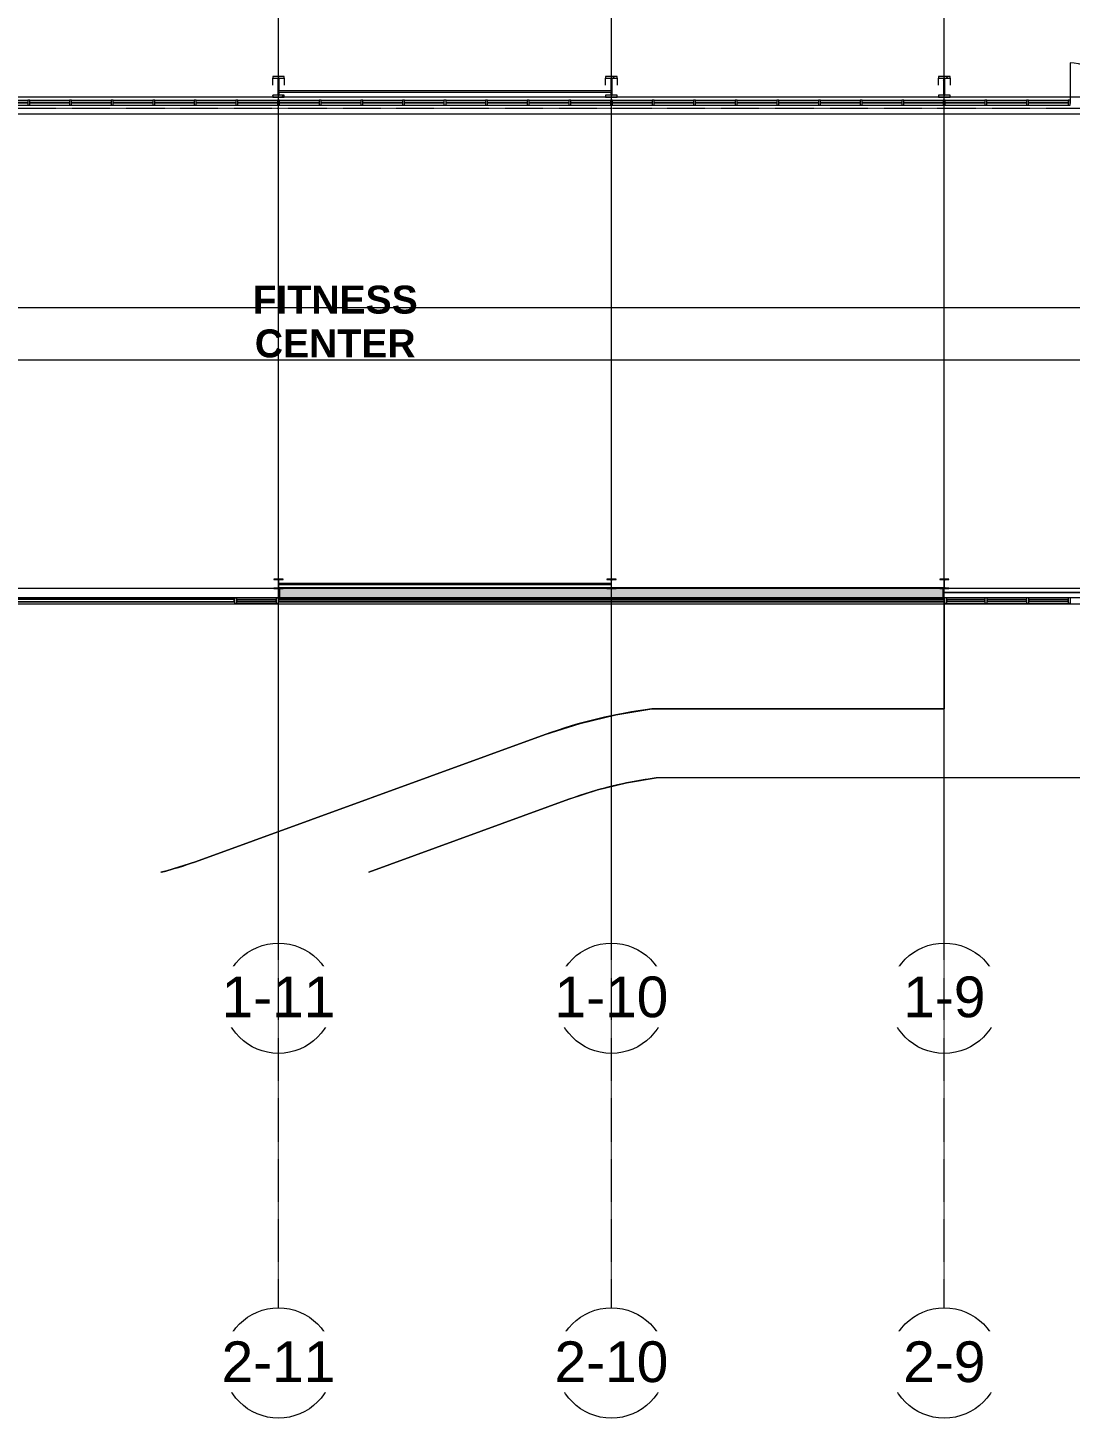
# Model space of a CAD drawing. Header units: inches. Extents: x 25369 to 33161, y -23509 to -20274.
# Drawn here: x 29087 to 29993, y -23509 to -22299 of the extents above; entities that cross this region are included whole.
import ezdxf

# ---------------------------------------------------------------- set-up
doc = ezdxf.new("R2010")
doc.units = ezdxf.units.IN
doc.header["$MEASUREMENT"] = 0
doc.linetypes.add('Grid Line 1_2_', pattern=[0.875, 0.5, -0.125, 0.125, -0.125])
for name, color, linetype, lineweight in [('A-DOOR', 31, 'Continuous', 9), ('A-FLOR', 192, 'Continuous', 9), ('A-GLAZ-CURT', 52, 'Continuous', 9), ('A-GLAZ-CWMG', 51, 'Continuous', 9), ('A-WALL', 113, 'Continuous', 9), ('A-WALL-PATT', 111, 'Continuous', 25), ('C-TOPO', 7, 'Continuous', 9), ('Conc', 7, 'Continuous', 13), ('EOP-PR', 4, 'Continuous', 13), ('G-ANNO-SYMB', 111, 'Continuous', 9), ('L-SITE-WALL', 31, 'Continuous', 9), ('M-AREA-IDEN', 171, 'Continuous', 9), ('S-BEAM', 12, 'Continuous', 9), ('S-COLS', 52, 'Continuous', 9), ('S-GRID', 1, 'Continuous', 9), ('S-GRID-IDEN', 1, 'Continuous', 9)]:
    doc.layers.add(name, color=color, linetype=linetype, lineweight=lineweight)
doc.styles.add('Arial', font='arial.ttf', dxfattribs={"height": 35.407186})
doc.styles.add('Arial_B', font='arialbd.ttf', dxfattribs={"height": 24.354149})
pattern_1 = [(225, (29883.517, -22360.053), (19.00703, -19.00703), []), (225, (29883.517, -22388.853), (19.00703, -19.00703), [])]
pattern_2 = [(225, (29594.017, -22360.053), (19.00703, -19.00703), []), (225, (29594.017, -22388.853), (19.00703, -19.00703), [])]
pattern_3 = [(225, (29304.517, -22360.053), (19.00703, -19.00703), []), (225, (29304.517, -22388.853), (19.00703, -19.00703), [])]

# ---------------------------------------------------------------- blocks, each defined once
blk = doc.blocks.new('Struct_Xcel_Sports Complex_rvt-2-Overall Floor Plan')
at = {"layer": 'A-FLOR', "color": 8}
blk.add_line((24133, -22790.8), (23954.3, -22790.8), dxfattribs=at)
at = {"layer": 'L-SITE-WALL', "color": 8}
for p, q in [((23954.3, -22790.8), (24133, -22790.8)), ((23337.1, -22798.8), (22941, -22798.8)), ((23954.5, -22798.8), (23375.3, -22798.8))]:
    blk.add_line(p, q, dxfattribs=at)
blk = doc.blocks.new('W-Wide Flange-Column - B2_E-V1-Overall Floor Plan')
at = {"layer": 'S-COLS'}
h = blk.add_hatch(dxfattribs=at)
h.set_pattern_fill('FP_8', color=8, style=0, pattern_type=2)
h.set_pattern_definition([(225, (29304.517, -22783.178), (19.00703, -19.00703), []), (225, (29304.517, -22811.978), (19.00703, -19.00703), [])])
h.paths.add_polyline_path([(4, 4.1), (-4, 4.1), (-4, 3.7), (-0.8, 3.7), (-0.3, 3.5), (-0.1, 3), (-0.1, 0.7), (0.1, 0.7), (0.1, 0.7), (0.1, 3), (0.3, 3.5), (0.8, 3.7), (4, 3.7)], flags=0)
h.paths.add_polyline_path([(0.1, -0.2), (0, -0.3), (-0.1, -0.3), (-0.1, -3), (-0.3, -3.5), (-0.8, -3.7), (-4, -3.7), (-4, -4.1), (4, -4.1), (4, -3.7), (0.8, -3.7), (0.3, -3.5), (0.1, -3), (0.1, -0.2)], flags=0)
at = {"layer": 'S-COLS', "color": 7, "lineweight": 13}
for p, q in [((4, 4.1), (-4, 4.1)), ((-4, 4.1), (-4, 3.7)), ((-4, 3.7), (-0.8, 3.7)), ((-0.1, 3), (-0.1, 0.7)), ((0.1, 0.6), (0.1, 3)), ((0.8, 3.7), (4, 3.7)), ((4, 3.7), (4, 4.1)), ((-0.8, -3.7), (-4, -3.7)), ((-4, -3.7), (-4, -4.1)), ((-4, -4.1), (4, -4.1)), ((-0.1, -0.3), (-0.1, -3)), ((0.1, -3), (0.1, -0.2)), ((4, -3.7), (0.8, -3.7)), ((4, -4.1), (4, -3.7))]:
    blk.add_line(p, q, dxfattribs=at)
for centre, start, end in [((-0.8, 3), 0, 90), ((0.8, 3), 90, 180), ((-0.8, -3), 270, 0), ((0.8, -3), 180, 270)]:
    blk.add_arc(centre, 0.691, start, end, dxfattribs=at)
blk = doc.blocks.new('W-Wide Flange-Column - B2_E-V2-Overall Floor Plan')
at = {"layer": 'S-COLS'}
h = blk.add_hatch(dxfattribs=at)
h.set_pattern_fill('FP_9', color=8, style=0, pattern_type=2)
h.set_pattern_definition([(225, (29594.017, -22783.178), (19.00703, -19.00703), []), (225, (29594.017, -22811.978), (19.00703, -19.00703), [])])
h.paths.add_polyline_path([(4, 4.1), (-4, 4.1), (-4, 3.7), (-0.8, 3.7), (-0.3, 3.5), (-0.1, 3), (-0.1, 0.7), (0.1, 0.7), (0.1, 0.7), (0.1, 3), (0.3, 3.5), (0.8, 3.7), (4, 3.7)], flags=0)
h.paths.add_polyline_path([(-0.1, -0.2), (-0.1, -3), (-0.3, -3.5), (-0.8, -3.7), (-4, -3.7), (-4, -4.1), (4, -4.1), (4, -3.7), (0.8, -3.7), (0.3, -3.5), (0.1, -3), (0.1, -0.3), (-0.1, -0.2)], flags=0)
at = {"layer": 'S-COLS', "color": 7, "lineweight": 13}
for p, q in [((4, 4.1), (-4, 4.1)), ((-4, 4.1), (-4, 3.7)), ((-4, 3.7), (-0.8, 3.7)), ((-0.1, 3), (-0.1, 0.6)), ((0.1, 0.7), (0.1, 3)), ((0.8, 3.7), (4, 3.7)), ((4, 3.7), (4, 4.1)), ((-0.8, -3.7), (-4, -3.7)), ((-4, -3.7), (-4, -4.1)), ((-4, -4.1), (4, -4.1)), ((-0.1, -0.2), (-0.1, -3)), ((0.1, -3), (0.1, -0.3)), ((4, -3.7), (0.8, -3.7)), ((4, -4.1), (4, -3.7))]:
    blk.add_line(p, q, dxfattribs=at)
for centre, start, end in [((-0.8, 3), 0, 90), ((0.8, 3), 90, 180), ((-0.8, -3), 270, 0), ((0.8, -3), 180, 270)]:
    blk.add_arc(centre, 0.691, start, end, dxfattribs=at)
blk = doc.blocks.new('W-Wide Flange-Column - B2_E-V3-Overall Floor Plan')
at = {"layer": 'S-COLS', "color": 7, "lineweight": 13}
for p, q in [((4, 4.1), (-4, 4.1)), ((-4, 4.1), (-4, 3.7)), ((-4, 3.7), (-0.8, 3.7)), ((-0.1, 3), (-0.1, -3)), ((0.1, -3), (0.1, 3)), ((0.8, 3.7), (4, 3.7)), ((4, 3.7), (4, 4.1)), ((-0.8, -3.7), (-4, -3.7)), ((-4, -3.7), (-4, -4.1)), ((-4, -4.1), (4, -4.1)), ((4, -3.7), (0.8, -3.7)), ((4, -4.1), (4, -3.7))]:
    blk.add_line(p, q, dxfattribs=at)
for centre, start, end in [((-0.8, 3), 0, 90), ((0.8, 3), 90, 180), ((-0.8, -3), 270, 0), ((0.8, -3), 180, 270)]:
    blk.add_arc(centre, 0.691, start, end, dxfattribs=at)
blk = doc.blocks.new('Rectangular Mullion - Exterior 2_ x 4_5_-1142339-Overall Floor Plan')
at = {"layer": 'A-GLAZ-CWMG', "color": 7, "lineweight": 13}
for p, q in [((-2, 3), (0, 3)), ((-2, -1.5), (-2, 3)), ((0, 3), (0, -1.5)), ((0, -1.5), (-2, -1.5))]:
    blk.add_line(p, q, dxfattribs=at)
blk = doc.blocks.new('System Panel - INSULATED LOW-E GLAZING _SEE ELEVATIONS FOR U-FACTOR_ SHGC_ _ LT_-827433-Overall Floor Plan')
at = {"layer": 'A-GLAZ-CURT', "color": 7, "lineweight": 13}
for p, q in [((17.09375, -0.25), (-17.09375, -0.25)), ((-17.09375, -0.25), (-17.09375, -1.25)), ((-17.09375, -1.25), (17.09375, -1.25)), ((17.09375, -1.25), (17.09375, -0.25))]:
    blk.add_line(p, q, dxfattribs=at)
at = {"layer": 'A-GLAZ-CURT', "color": 10}
for p, q in [((-17.09375, -1.25), (-17.09375, -0.25)), ((17.09375, -0.25), (-17.09375, -0.25)), ((-17.09375, -1.25), (17.09375, -1.25)), ((17.09375, -0.25), (17.09375, -1.25))]:
    blk.add_line(p, q, dxfattribs=at)
blk = doc.blocks.new('Rectangular Mullion - Exterior 2_ x 4_5_-V15-Overall Floor Plan')
at = {"layer": 'A-GLAZ-CWMG', "color": 8}
for p, q in [((22206.3, -22795.4), (22240.5, -22795.4)), ((22206.3, -22799.9), (22240.5, -22799.9))]:
    blk.add_line(p, q, dxfattribs=at)
blk = doc.blocks.new('Rectangular Mullion - Exterior 2_ x 4_5_-1115231-Overall Floor Plan')
at = {"layer": 'A-GLAZ-CWMG', "color": 7, "lineweight": 13}
for p, q in [((-1, 3), (1, 3)), ((-1, -1.5), (-1, 3)), ((1, 3), (1, -1.5)), ((1, -1.5), (-1, -1.5))]:
    blk.add_line(p, q, dxfattribs=at)
blk = doc.blocks.new('columns and girder2 - one-V30-Overall Floor Plan')
at = {"layer": 'S-BEAM'}
h = blk.add_hatch(dxfattribs=at)
h.set_pattern_fill('FP_32', color=8, style=0, pattern_type=2)
h.set_pattern_definition(pattern_1)
h.paths.add_polyline_path([(5, -0.5), (-5, -0.5), (-5, -2), (5, -2)], flags=0)
h.paths.add_polyline_path([(-5, -17), (-5, -18.5), (5, -18.5), (5, -17)], flags=0)
h.paths.add_polyline_path([(5, -1204.9), (-5, -1204.9), (-5, -1206.4), (5, -1206.4)], flags=0)
h.paths.add_polyline_path([(5, -1224.3), (-5, -1224.3), (-5, -1225), (5, -1225)], flags=0)
h = blk.add_hatch(dxfattribs=at)
h.set_pattern_fill('FP_32', color=8, style=0, pattern_type=2)
h.set_pattern_definition(pattern_1)
h.paths.add_polyline_path([(-0.6, -2), (-0.6, -17), (0.6, -17), (0.6, -2)], flags=0)
h.paths.add_polyline_path([(-0.6, -1206.4), (-0.6, -1224.3), (0.6, -1224.3), (0.6, -1206.4)], flags=0)
at = {"layer": 'S-BEAM', "color": 7, "lineweight": 13}
for p, q in [((5, -0.5), (-5, -0.5)), ((-5, -0.5), (-5, -2)), ((-5, -2), (5, -2)), ((0.6, -2), (-0.6, -2)), ((-0.6, -2), (-0.6, -17)), ((0.6, -17), (0.6, -2)), ((5, -2), (5, -0.5)), ((5, -17), (-5, -17)), ((-5, -17), (-5, -18.5)), ((-5, -18.5), (5, -18.5)), ((-0.6, -17), (0.6, -17)), ((5, -18.5), (5, -17))]:
    blk.add_line(p, q, dxfattribs=at)
at = {"layer": 'S-BEAM', "color": 8}
for p, q in [((-5, -17), (-5, -10.7)), ((5, -10.7), (5, -17))]:
    blk.add_line(p, q, dxfattribs=at)
blk = doc.blocks.new('columns and girder2 - one-V31-Overall Floor Plan')
at = {"layer": 'S-BEAM'}
h = blk.add_hatch(dxfattribs=at)
h.set_pattern_fill('FP_33', color=8, style=0, pattern_type=2)
h.set_pattern_definition(pattern_2)
h.paths.add_polyline_path([(5, -0.5), (-5, -0.5), (-5, -2), (5, -2)], flags=0)
h.paths.add_polyline_path([(5, -17), (-5, -17), (-5, -18.5), (5, -18.5)], flags=0)
h.paths.add_polyline_path([(-5, -1204.9), (-5, -1206.4), (5, -1206.4), (5, -1204.9), (3.1, -1204.9)], flags=0)
h.paths.add_polyline_path([(5, -1224.3), (-5, -1224.3), (-5, -1225), (5, -1225)], flags=0)
h = blk.add_hatch(dxfattribs=at)
h.set_pattern_fill('FP_33', color=8, style=0, pattern_type=2)
h.set_pattern_definition(pattern_2)
h.paths.add_polyline_path([(0, -5.7), (0.2, -5.6), (0, -5.7)], flags=0)
h.paths.add_polyline_path([(0.6, -2), (-0.6, -2), (-0.6, -17), (0.6, -17), (0.6, -5.7), (-0.2, -5.7), (-0.4, -5.3), (-0.2, -4.8), (0, -4.7), (0.6, -4.7), (0.6, -3.9)], flags=0)
h.paths.add_polyline_path([(0.6, -1206.4), (-0.6, -1206.4), (-0.6, -1224.3), (0.6, -1224.3), (0.6, -1222.3), (0, -1222.2), (-0.3, -1222), (-0.4, -1221.7), (-0.2, -1221.4), (0, -1221.3), (0.6, -1221.3), (0.6, -1214.3)], flags=0)
at = {"layer": 'S-BEAM', "color": 7, "lineweight": 13}
for p, q in [((5, -0.5), (-5, -0.5)), ((-5, -0.5), (-5, -2)), ((-5, -2), (5, -2)), ((0.6, -2), (-0.6, -2)), ((-0.6, -2), (-0.6, -17)), ((0.6, -4.7), (0.6, -2)), ((0.6, -17), (0.6, -5.7)), ((5, -2), (5, -0.5)), ((5, -17), (-5, -17)), ((-5, -17), (-5, -18.5)), ((-5, -18.5), (5, -18.5)), ((-0.6, -17), (0.6, -17)), ((5, -18.5), (5, -17))]:
    blk.add_line(p, q, dxfattribs=at)
at = {"layer": 'S-BEAM', "color": 8}
for p, q in [((-5, -17), (-5, -10.7)), ((5, -10.7), (5, -17))]:
    blk.add_line(p, q, dxfattribs=at)
blk = doc.blocks.new('columns and girder2 - one-V32-Overall Floor Plan')
at = {"layer": 'S-BEAM'}
h = blk.add_hatch(dxfattribs=at)
h.set_pattern_fill('FP_34', color=8, style=0, pattern_type=2)
h.set_pattern_definition(pattern_3)
h.paths.add_polyline_path([(5, -0.5), (-5, -0.5), (-5, -2), (5, -2)], flags=0)
h.paths.add_polyline_path([(-5, -17), (-5, -18.5), (5, -18.5), (5, -17)], flags=0)
h.paths.add_polyline_path([(5, -1204.9), (-5, -1204.9), (-5, -1206.4), (5, -1206.4)], flags=0)
h.paths.add_polyline_path([(5, -1224.3), (-5, -1224.3), (-5, -1225), (5, -1225)], flags=0)
h = blk.add_hatch(dxfattribs=at)
h.set_pattern_fill('FP_34', color=8, style=0, pattern_type=2)
h.set_pattern_definition(pattern_3)
h.paths.add_polyline_path([(0.6, -2), (-0.6, -2), (-0.6, -4.7), (0.1, -4.8), (0.3, -4.9), (0.4, -5.3), (0.3, -5.6), (-0.1, -5.7), (-0.6, -5.7), (-0.6, -17), (0.6, -17), (0.6, -3.9)], flags=0)
h.paths.add_polyline_path([(-0.6, -1206.4), (-0.6, -1221.3), (-0.3, -1221.3), (0, -1221.5), (0.1, -1221.8), (-0.1, -1222.1), (-0.3, -1222.3), (-0.6, -1222.3), (-0.6, -1224.3), (0.6, -1224.3), (0.6, -1206.4)], flags=0)
at = {"layer": 'S-BEAM', "color": 7, "lineweight": 13}
for p, q in [((5, -0.5), (-5, -0.5)), ((-5, -0.5), (-5, -2)), ((-5, -2), (5, -2)), ((0.6, -2), (-0.6, -2)), ((-0.6, -2), (-0.6, -4.7)), ((-0.6, -5.7), (-0.6, -17)), ((0.6, -17), (0.6, -2)), ((5, -2), (5, -0.5)), ((5, -17), (-5, -17)), ((-5, -17), (-5, -18.5)), ((-5, -18.5), (5, -18.5)), ((-0.6, -17), (0.6, -17)), ((5, -18.5), (5, -17))]:
    blk.add_line(p, q, dxfattribs=at)
at = {"layer": 'S-BEAM', "color": 8}
for p, q in [((-5, -17), (-5, -10.7)), ((5, -10.7), (5, -17))]:
    blk.add_line(p, q, dxfattribs=at)
blk = doc.blocks.new('System Panel - INSULATED LOW-E GLAZING _SEE ELEVATIONS FOR U-FACTOR_ SHGC_ _ LT_-1142335-Overall Floor Plan')
at = {"layer": 'A-GLAZ-CURT', "color": 7, "lineweight": 13}
for p, q in [((16.53125, -0.25), (-16.53125, -0.25)), ((-16.53125, -0.25), (-16.53125, -1.25)), ((-16.53125, -1.25), (16.53125, -1.25)), ((16.53125, -1.25), (16.53125, -0.25))]:
    blk.add_line(p, q, dxfattribs=at)
at = {"layer": 'A-GLAZ-CURT', "color": 10}
for p, q in [((-16.53125, -1.25), (-16.53125, -0.25)), ((16.53125, -0.25), (-16.53125, -0.25)), ((-16.53125, -1.25), (16.53125, -1.25)), ((16.53125, -0.25), (16.53125, -1.25))]:
    blk.add_line(p, q, dxfattribs=at)
blk = doc.blocks.new('Rectangular Mullion - Exterior 2_ x 4_5_-1136166-Overall Floor Plan')
at = {"layer": 'A-GLAZ-CWMG', "color": 8}
for p, q in [((23956.5, -22795.4), (23989.6, -22795.4)), ((23956.5, -22799.9), (23989.6, -22799.9))]:
    blk.add_line(p, q, dxfattribs=at)
blk = doc.blocks.new('Rectangular Mullion - Exterior 2_ x 4_5_-1142359-Overall Floor Plan')
at = {"layer": 'A-GLAZ-CWMG', "color": 7, "lineweight": 13}
for p, q in [((-2, 1.5), (0, 1.5)), ((-2, -3), (-2, 1.5)), ((0, 1.5), (0, -3)), ((0, -3), (-2, -3))]:
    blk.add_line(p, q, dxfattribs=at)
blk = doc.blocks.new('Rectangular Mullion - Exterior 2_ x 4_5_-1142353-Overall Floor Plan')
at = {"layer": 'A-GLAZ-CWMG', "color": 7, "lineweight": 13}
for p, q in [((0, 1.5), (-2, 1.5)), ((-2, 1.5), (-2, -3)), ((0, -3), (0, 1.5)), ((-2, -3), (0, -3))]:
    blk.add_line(p, q, dxfattribs=at)
blk = doc.blocks.new('System Panel - INSULATED LOW-E GLAZING _SEE ELEVATIONS FOR U-FACTOR_ SHGC_ _ LT_-827454-Overall Floor Plan')
at = {"layer": 'A-GLAZ-CURT', "color": 7, "lineweight": 13}
for p, q in [((17.09375, 1.25), (-17.09375, 1.25)), ((-17.09375, 1.25), (-17.09375, 0.25)), ((-17.09375, 0.25), (17.09375, 0.25)), ((17.09375, 0.25), (17.09375, 1.25))]:
    blk.add_line(p, q, dxfattribs=at)
at = {"layer": 'A-GLAZ-CURT', "color": 10}
for p, q in [((-17.09375, 0.25), (-17.09375, 1.25)), ((17.09375, 1.25), (-17.09375, 1.25)), ((-17.09375, 0.25), (17.09375, 0.25)), ((17.09375, 1.25), (17.09375, 0.25))]:
    blk.add_line(p, q, dxfattribs=at)
blk = doc.blocks.new('Rectangular Mullion - Exterior 2_ x 4_5_-1060760-Overall Floor Plan')
at = {"layer": 'A-GLAZ-CWMG', "color": 8}
for p, q in [((25834, -22795.4), (25799.8, -22795.4)), ((25834, -22799.9), (25799.8, -22799.9))]:
    blk.add_line(p, q, dxfattribs=at)
blk = doc.blocks.new('Door_Single_Storefront - one-1371406-Overall Floor Plan')
at = {"layer": 'A-DOOR', "color": 8}
blk.add_line((-17.65625, 35.3125), (-17.65625, 0), dxfattribs=at)
blk.add_arc((-17.65625, 0), 35.3125, 360, 90, dxfattribs=at)
blk = doc.blocks.new('System Panel - Interior Glazing-1220293-Overall Floor Plan')
at = {"layer": 'A-GLAZ-CURT', "color": 7, "lineweight": 13}
for p, q in [((17.21875, -0.5625), (-17.21875, -0.5625)), ((-17.21875, -0.5625), (-17.21875, -0.9375)), ((-17.21875, -0.9375), (17.21875, -0.9375)), ((17.21875, -0.9375), (17.21875, -0.5625))]:
    blk.add_line(p, q, dxfattribs=at)
blk = doc.blocks.new('Rectangular Mullion - Interior 1_75_ x 4_5_-1305207-Overall Floor Plan')
at = {"layer": 'A-GLAZ-CWMG', "color": 8}
for p, q in [((24244.8, -22362.3), (24279.2, -22362.3)), ((24244.8, -22366.8), (24279.2, -22366.8))]:
    blk.add_line(p, q, dxfattribs=at)
blk = doc.blocks.new('Rectangular Mullion - Interior 1_75_ x 4_5_-1179494-Overall Floor Plan')
at = {"layer": 'A-GLAZ-CWMG', "color": 8}
for p, q in [((24570.5, -22362.3), (24604.9, -22362.3)), ((24570.5, -22366.8), (24604.9, -22366.8))]:
    blk.add_line(p, q, dxfattribs=at)
blk = doc.blocks.new('Rectangular Mullion - Interior 1_75_ x 4_5_-1220290-Overall Floor Plan')
at = {"layer": 'A-GLAZ-CWMG', "color": 7, "lineweight": 13}
for p, q in [((-0.875, 3), (0.875, 3)), ((-0.875, -1.5), (-0.875, 3)), ((0.875, 3), (0.875, -1.5)), ((0.875, -1.5), (-0.875, -1.5))]:
    blk.add_line(p, q, dxfattribs=at)
blk = doc.blocks.new('Girt_C - 8_D-1665748-Overall Floor Plan')
at = {"layer": 'S-BEAM', "color": 8}
for p, q in [((23081.9, -22787.3), (22945.3, -22787.3)), ((22945.3, -22787.5), (22945.3, -22787.3)), ((22945.3, -22795.1), (22945.3, -22787.5)), ((23371.4, -22787.3), (23089.9, -22787.3)), ((22945.3, -22795.3), (22945.3, -22795.1)), ((22945.3, -22795.3), (23375.5, -22795.3))]:
    blk.add_line(p, q, dxfattribs=at)
blk = doc.blocks.new('Round Bar - 1_-1257056-Overall Floor Plan')
at = {"layer": 'S-BEAM', "color": 8}
for p, q in [((24678.6, -22354.3), (24533.4, -22354.3)), ((24533.4, -22355.3), (24678.6, -22355.3))]:
    blk.add_line(p, q, dxfattribs=at)
for start_param, end_param in [(0, 3.141593), (3.141593, 6.283185)]:
    blk.add_ellipse((24533.4, -22354.8), major_axis=(0, 0.5), ratio=0.73532, start_param=start_param, end_param=end_param, dxfattribs=at)
blk = doc.blocks.new('Round Bar - 1_-1257174-Overall Floor Plan')
at = {"layer": 'S-BEAM', "color": 8}
for p, q in [((24822.9, -22354.3), (24677.6, -22354.3)), ((24677.7, -22355.3), (24822.9, -22355.3))]:
    blk.add_line(p, q, dxfattribs=at)
for start_param, end_param in [(0, 3.141593), (3.141593, 6.283185)]:
    blk.add_ellipse((24822.9, -22354.8), major_axis=(0, 0.5), ratio=0.73532, start_param=start_param, end_param=end_param, dxfattribs=at)
blk = doc.blocks.new('Round Bar - 1_-1264636-Overall Floor Plan')
at = {"layer": 'S-BEAM', "color": 8}
for p, q in [((24678.9, -22782.9), (24533.3, -22782.9)), ((24533.3, -22783.9), (24678.9, -22783.9))]:
    blk.add_line(p, q, dxfattribs=at)
for start_param, end_param in [(0, 3.141593), (3.141593, 6.283185)]:
    blk.add_ellipse((24533.3, -22783.4), major_axis=(0, 0.5), ratio=0.440323, start_param=start_param, end_param=end_param, dxfattribs=at)
blk = doc.blocks.new('Round Bar - 1_-1264677-Overall Floor Plan')
at = {"layer": 'S-BEAM', "color": 8}
for p, q in [((24822.9, -22782.9), (24677.3, -22782.9)), ((24677.3, -22783.9), (24822.9, -22783.9))]:
    blk.add_line(p, q, dxfattribs=at)
for start_param, end_param in [(0, 3.141593), (3.141593, 6.283185)]:
    blk.add_ellipse((24822.9, -22783.4), major_axis=(0, 0.5), ratio=0.440323, start_param=start_param, end_param=end_param, dxfattribs=at)
blk = doc.blocks.new('Grid - Grid Head - Circle-14747-Overall Floor Plan')
at = {"layer": 'S-GRID-IDEN'}
blk.add_circle((0, 0), 0.25, dxfattribs=at)

msp = doc.modelspace()

# ---------------------------------------------------------------- hatches: boundary and pattern name
at = {"layer": 'A-WALL-PATT', "lineweight": 9}
h = msp.add_hatch(dxfattribs=at)
h.set_pattern_fill('FP_18', color=8, style=0, pattern_type=2)
h.set_pattern_definition([(161.57, (5930.086, 0.96), (-7.6802237, -0.0009796), [0, -54.643, 6.067, 0]), (18.43, (5928.166, 0.96), (-7.6802237, 0.0009796), [0, -54.643, 6.067, 0]), (108.43, (5930.086, 0.96), (3.8382953, -19.20136532), [18.211, -42.499]), (71.57, (5928.166, 0.96), (3.8382953, 19.20136532), [18.211, -42.499])])
h.paths.add_polyline_path([(29305.4, -22795.3), (29882.6, -22795.3), (29882.6, -22787.3), (29305.4, -22787.3), (29305.4, -22791.9)], flags=0)
h = msp.add_hatch(dxfattribs=at)
h.set_pattern_fill('FP_20', color=8, style=0, pattern_type=2)
h.set_pattern_definition([(0, (5929.126, 0), (30.72, 7.68), [2.534, -20.506, 2.534, -20.506, -122.88]), (0, (5929.126, 0), (30.72, 7.68), [-46.08, 2.534, -43.546, 2.534, -20.506, -53.76]), (0, (5929.126, 0), (30.72, 7.68), [-115.2, 2.534, -12.826, 2.534, -35.866]), (120, (5940.646, 3.84), (-22.0110751, 22.7643004), [2.534, -20.506, 2.534, -20.506, -122.88]), (120, (5940.646, 3.84), (-22.0110751, 22.7643004), [-46.08, 2.534, -43.546, 2.534, -20.506, -53.76]), (120, (5940.646, 3.84), (-22.0110751, 22.7643004), [-115.2, 2.534, -12.826, 2.534, -35.866]), (240, (5944.486, 19.2), (-8.7089249, -30.4443004), [2.534, -20.506, 2.534, -20.506, -122.88]), (240, (5944.486, 19.2), (-8.7089249, -30.4443004), [-46.08, 2.534, -43.546, 2.534, -20.506, -53.76]), (240, (5944.486, 19.2), (-8.7089249, -30.4443004), [-115.2, 2.534, -12.826, 2.534, -35.866])])
h.paths.add_polyline_path([(29327.8, -22795.8), (29882.6, -22795.8), (29882.6, -22795.3), (29305.4, -22795.3), (29305.4, -22795.8), (29310.2, -22795.8)], flags=0)
h = msp.add_hatch(dxfattribs=at)
h.set_pattern_fill('FP_21', color=8, style=0, pattern_type=2)
h.set_pattern_definition([(0, (5929.126, 0), (0, 24), []), (90, (5929.126, 0), (-24, 1e-15), [])])
h.paths.add_polyline_path([(29882.6, -22796.8), (29882.6, -22795.8), (29305.4, -22795.8), (29305.4, -22796.8), (29871.7, -22796.8)], flags=0)

# ---------------------------------------------------------------- linework, layer by layer
at = {"layer": 'A-WALL', "color": 7, "lineweight": 13}
for p, q in [((29304.6, -22787.3), (29304.6, -22798.6)), ((29593.7, -22786.6), (29304.8, -22786.6)), ((29305.4, -22787.3), (29305.4, -22796.8)), ((29590, -22787.3), (29308.5, -22787.3)), ((29883.2, -22786.6), (29594.3, -22786.6)), ((29879.5, -22787.3), (29598, -22787.3)), ((29882.6, -22796.8), (29882.6, -22787.3)), ((29883.4, -22798.6), (29883.4, -22787.3)), ((29265.9, -22796.9), (28870.5, -22796.9)), ((28870.5, -22798.5), (29265.9, -22798.5)), ((29265.9, -22798.5), (29265.9, -22796.9)), ((29883.4, -22796.8), (29304.6, -22796.8)), ((29883.4, -22798.3), (29304.6, -22798.3)), ((29304.6, -22798.6), (29883.4, -22798.6)), ((29882.6, -22795.3), (29305.4, -22795.3)), ((29882.6, -22795.8), (29305.4, -22795.8))]:
    msp.add_line(p, q, dxfattribs=at)
at = {"layer": 'C-TOPO', "color": 8}
for p, q in [((29883.4, -22892.1), (29883.4, -22798.8)), ((29883.4, -22798.8), (29883.6, -22798.8)), ((29883.6, -22798.8), (29883.4, -22798.8)), ((29883.4, -22798.8), (29883.4, -22892.1)), ((29566.8, -22904.6), (29597.8, -22897.1)), ((29597.8, -22897.1), (29566.8, -22904.6)), ((29597.8, -22897.1), (29629.2, -22892.1)), ((29629.2, -22892.1), (29597.8, -22897.1)), ((29629.2, -22892.1), (29883.4, -22892.1)), ((29883.4, -22892.1), (29629.2, -22892.1)), ((29232.3, -23025), (29536.5, -22914.3)), ((29536.5, -22914.3), (29232.3, -23025)), ((29536.5, -22914.3), (29566.8, -22904.6)), ((29566.8, -22904.6), (29536.5, -22914.3)), ((29557, -22970.7), (29581.9, -22962.6)), ((29557, -22970.7), (29581.9, -22962.6)), ((29607.2, -22956.4), (29581.9, -22962.6)), ((29581.9, -22962.6), (29607.2, -22956.4)), ((29633, -22952.1), (29607.2, -22956.4)), ((29607.2, -22956.4), (29633, -22952.1)), ((32293.1, -22952.1), (29633, -22952.1)), ((32214, -22952.1), (29633, -22952.1)), ((29557, -22970.7), (29383, -23034)), ((29383, -23034), (29557, -22970.7)), ((29202.2, -23034), (29207.4, -23032.9)), ((29207.4, -23032.9), (29202.2, -23034)), ((29207.4, -23032.9), (29232.3, -23025)), ((29232.3, -23025), (29207.4, -23032.9))]:
    msp.add_line(p, q, dxfattribs=at)
at = {"layer": 'Conc', "color": 8, "lineweight": 9}
for p, q in [((29883.4, -22892.1), (29883.4, -22799.4)), ((29629.2, -22892.1), (29883.4, -22892.1)), ((29232.3, -23025), (29536.5, -22914.3)), ((32088, -22952.1), (29633, -22952.1)), ((29383, -23034), (29557, -22970.7))]:
    msp.add_line(p, q, dxfattribs=at)
msp.add_arc((29129.7, -22743.1), 300, 284.0694, 290, dxfattribs=at)
at = {"layer": 'EOP-PR', "color": 8, "lineweight": 9}
for radius, start in [(420, 96.9549), (360, 97.5129)]:
    msp.add_arc((29680.1, -23309), radius, start, 110, dxfattribs=at)
at = {"layer": 'G-ANNO-SYMB'}
for p, q in [((32512.7, -22374.4), (27926.4, -22374.4)), ((32512.7, -22588.6), (27922.8, -22588.6))]:
    msp.add_line(p, q, dxfattribs=at)
at = {"layer": 'L-SITE-WALL', "color": 8}
for p, q in [((31162, -22800.8), (28581.5, -22800.8)), ((28870.1, -22798.8), (29266.2, -22798.8)), ((29304.4, -22798.8), (29883.6, -22798.8))]:
    msp.add_line(p, q, dxfattribs=at)
at = {"layer": 'S-GRID', "linetype": 'Grid Line 1_2_'}
for p, q in [((29304.5, -23095.8), (29304.5, -20550.1)), ((29594, -23095.8), (29594, -20550.1)), ((29883.5, -23095.8), (29883.5, -20550.1)), ((32648.2, -22359.6), (28582.6, -22359.6)), ((33026.6, -22359.6), (28666.6, -22359.6)), ((32930.6, -22369.6), (28666.6, -22369.6)), ((32356.5, -22543.1), (27400.5, -22543.1)), ((32648.2, -22543.1), (27719.3, -22543.1)), ((32356.5, -22787.3), (27400.5, -22787.3)), ((32648.2, -22787.3), (27719.3, -22787.3)), ((32260.5, -22795.3), (27496.5, -22795.3)), ((32552.2, -22795.3), (27844.6, -22795.3))]:
    msp.add_line(p, q, dxfattribs=at)

# ---------------------------------------------------------------- block references
at = {"color": 250, "lineweight": 5}
msp.add_blockref('Struct_Xcel_Sports Complex_rvt-2-Overall Floor Plan', (5929.1, 0), dxfattribs=at)
at = {"layer": 'A-DOOR', "color": 8}
msp.add_blockref('Door_Single_Storefront - one-1371406-Overall Floor Plan', (30010.6, -22365.3), dxfattribs=at)
at = {"layer": 'A-GLAZ-CURT', "color": 8, "rotation": 180}
for p in [(29069.3, -22365.3), (29105.5, -22365.3), (29141.7, -22365.3), (29177.9, -22365.3), (29214, -22365.3), (29250.2, -22365.3), (29286.4, -22365.3), (29322.6, -22365.3), (29358.8, -22365.3), (29395, -22365.3), (29431.2, -22365.3), (29467.4, -22365.3), (29503.5, -22365.3), (29539.7, -22365.3), (29575.9, -22365.3), (29612.1, -22365.3), (29648.3, -22365.3), (29684.5, -22365.3), (29720.7, -22365.3), (29756.9, -22365.3), (29793, -22365.3), (29829.2, -22365.3), (29865.4, -22365.3), (29901.6, -22365.3), (29937.8, -22365.3), (29974, -22365.3)]:
    msp.add_blockref('System Panel - Interior Glazing-1220293-Overall Floor Plan', p, dxfattribs=at)
at = {"layer": 'A-GLAZ-CURT', "color": 10}
msp.add_blockref('System Panel - INSULATED LOW-E GLAZING _SEE ELEVATIONS FOR U-FACTOR_ SHGC_ _ LT_-827454-Overall Floor Plan', (29285.3, -22798.4), dxfattribs=at)
at = {"layer": 'A-GLAZ-CURT', "color": 10, "rotation": 180}
for name, p in [('System Panel - INSULATED LOW-E GLAZING _SEE ELEVATIONS FOR U-FACTOR_ SHGC_ _ LT_-1142335-Overall Floor Plan', (29902.2, -22798.4)), ('System Panel - INSULATED LOW-E GLAZING _SEE ELEVATIONS FOR U-FACTOR_ SHGC_ _ LT_-827433-Overall Floor Plan', (29937.8, -22798.4)), ('System Panel - INSULATED LOW-E GLAZING _SEE ELEVATIONS FOR U-FACTOR_ SHGC_ _ LT_-827433-Overall Floor Plan', (29974, -22798.4))]:
    msp.add_blockref(name, p, dxfattribs=at)
at = {"layer": 'A-GLAZ-CWMG', "color": 8}
for name, p in [('Rectangular Mullion - Interior 1_75_ x 4_5_-1179494-Overall Floor Plan', (4481.6, 0)), ('Rectangular Mullion - Interior 1_75_ x 4_5_-1179494-Overall Floor Plan', (4517.8, 0)), ('Rectangular Mullion - Interior 1_75_ x 4_5_-1179494-Overall Floor Plan', (4554, 0)), ('Rectangular Mullion - Interior 1_75_ x 4_5_-1179494-Overall Floor Plan', (4590.2, 0)), ('Rectangular Mullion - Interior 1_75_ x 4_5_-1179494-Overall Floor Plan', (4626.4, 0)), ('Rectangular Mullion - Interior 1_75_ x 4_5_-1179494-Overall Floor Plan', (4662.6, 0)), ('Rectangular Mullion - Interior 1_75_ x 4_5_-1179494-Overall Floor Plan', (4698.8, 0)), ('Rectangular Mullion - Interior 1_75_ x 4_5_-1179494-Overall Floor Plan', (4734.9, 0)), ('Rectangular Mullion - Interior 1_75_ x 4_5_-1179494-Overall Floor Plan', (4771.1, 0)), ('Rectangular Mullion - Interior 1_75_ x 4_5_-1179494-Overall Floor Plan', (4807.3, 0)), ('Rectangular Mullion - Interior 1_75_ x 4_5_-1179494-Overall Floor Plan', (4843.5, 0)), ('Rectangular Mullion - Interior 1_75_ x 4_5_-1179494-Overall Floor Plan', (4879.7, 0)), ('Rectangular Mullion - Interior 1_75_ x 4_5_-1179494-Overall Floor Plan', (4915.9, 0)), ('Rectangular Mullion - Interior 1_75_ x 4_5_-1179494-Overall Floor Plan', (4952.1, 0)), ('Rectangular Mullion - Interior 1_75_ x 4_5_-1179494-Overall Floor Plan', (4988.3, 0)), ('Rectangular Mullion - Interior 1_75_ x 4_5_-1179494-Overall Floor Plan', (5024.4, 0)), ('Rectangular Mullion - Interior 1_75_ x 4_5_-1179494-Overall Floor Plan', (5060.6, 0)), ('Rectangular Mullion - Interior 1_75_ x 4_5_-1179494-Overall Floor Plan', (5096.8, 0)), ('Rectangular Mullion - Interior 1_75_ x 4_5_-1179494-Overall Floor Plan', (5133, 0)), ('Rectangular Mullion - Interior 1_75_ x 4_5_-1179494-Overall Floor Plan', (5169.2, 0)), ('Rectangular Mullion - Interior 1_75_ x 4_5_-1179494-Overall Floor Plan', (5205.4, 0)), ('Rectangular Mullion - Interior 1_75_ x 4_5_-1179494-Overall Floor Plan', (5241.6, 0)), ('Rectangular Mullion - Interior 1_75_ x 4_5_-1179494-Overall Floor Plan', (5277.8, 0)), ('Rectangular Mullion - Interior 1_75_ x 4_5_-1179494-Overall Floor Plan', (5313.9, 0)), ('Rectangular Mullion - Interior 1_75_ x 4_5_-1179494-Overall Floor Plan', (5350.1, 0)), ('Rectangular Mullion - Interior 1_75_ x 4_5_-1305207-Overall Floor Plan', (5712, 0)), ('Rectangular Mullion - Exterior 2_ x 4_5_-1060760-Overall Floor Plan', (3468.4, 0)), ('Rectangular Mullion - Exterior 2_ x 4_5_-1136166-Overall Floor Plan', (5929.1, 0)), ('Rectangular Mullion - Exterior 2_ x 4_5_-V15-Overall Floor Plan', (7714.4, 0)), ('Rectangular Mullion - Exterior 2_ x 4_5_-V15-Overall Floor Plan', (7750.6, 0))]:
    msp.add_blockref(name, p, dxfattribs=at)
at = {"layer": 'A-GLAZ-CWMG', "color": 8, "extrusion": (0, 0, -1)}
for name, p in [('Rectangular Mullion - Interior 1_75_ x 4_5_-1220290-Overall Floor Plan', (-29087.4, -22365.3)), ('Rectangular Mullion - Interior 1_75_ x 4_5_-1220290-Overall Floor Plan', (-29123.6, -22365.3)), ('Rectangular Mullion - Interior 1_75_ x 4_5_-1220290-Overall Floor Plan', (-29159.8, -22365.3)), ('Rectangular Mullion - Interior 1_75_ x 4_5_-1220290-Overall Floor Plan', (-29196, -22365.3)), ('Rectangular Mullion - Interior 1_75_ x 4_5_-1220290-Overall Floor Plan', (-29232.1, -22365.3)), ('Rectangular Mullion - Interior 1_75_ x 4_5_-1220290-Overall Floor Plan', (-29268.3, -22365.3)), ('Rectangular Mullion - Interior 1_75_ x 4_5_-1220290-Overall Floor Plan', (-29304.5, -22365.3)), ('Rectangular Mullion - Interior 1_75_ x 4_5_-1220290-Overall Floor Plan', (-29340.7, -22365.3)), ('Rectangular Mullion - Interior 1_75_ x 4_5_-1220290-Overall Floor Plan', (-29376.9, -22365.3)), ('Rectangular Mullion - Interior 1_75_ x 4_5_-1220290-Overall Floor Plan', (-29413.1, -22365.3)), ('Rectangular Mullion - Interior 1_75_ x 4_5_-1220290-Overall Floor Plan', (-29449.3, -22365.3)), ('Rectangular Mullion - Interior 1_75_ x 4_5_-1220290-Overall Floor Plan', (-29485.5, -22365.3)), ('Rectangular Mullion - Interior 1_75_ x 4_5_-1220290-Overall Floor Plan', (-29521.6, -22365.3)), ('Rectangular Mullion - Interior 1_75_ x 4_5_-1220290-Overall Floor Plan', (-29557.8, -22365.3)), ('Rectangular Mullion - Interior 1_75_ x 4_5_-1220290-Overall Floor Plan', (-29594, -22365.3)), ('Rectangular Mullion - Interior 1_75_ x 4_5_-1220290-Overall Floor Plan', (-29630.2, -22365.3)), ('Rectangular Mullion - Interior 1_75_ x 4_5_-1220290-Overall Floor Plan', (-29666.4, -22365.3)), ('Rectangular Mullion - Interior 1_75_ x 4_5_-1220290-Overall Floor Plan', (-29702.6, -22365.3)), ('Rectangular Mullion - Interior 1_75_ x 4_5_-1220290-Overall Floor Plan', (-29738.8, -22365.3)), ('Rectangular Mullion - Interior 1_75_ x 4_5_-1220290-Overall Floor Plan', (-29775, -22365.3)), ('Rectangular Mullion - Interior 1_75_ x 4_5_-1220290-Overall Floor Plan', (-29811.1, -22365.3)), ('Rectangular Mullion - Interior 1_75_ x 4_5_-1220290-Overall Floor Plan', (-29847.3, -22365.3)), ('Rectangular Mullion - Interior 1_75_ x 4_5_-1220290-Overall Floor Plan', (-29883.5, -22365.3)), ('Rectangular Mullion - Interior 1_75_ x 4_5_-1220290-Overall Floor Plan', (-29919.7, -22365.3)), ('Rectangular Mullion - Interior 1_75_ x 4_5_-1220290-Overall Floor Plan', (-29955.9, -22365.3)), ('Rectangular Mullion - Interior 1_75_ x 4_5_-1220290-Overall Floor Plan', (-29992.1, -22365.3)), ('Rectangular Mullion - Exterior 2_ x 4_5_-1142339-Overall Floor Plan', (-29883.6, -22798.4)), ('Rectangular Mullion - Exterior 2_ x 4_5_-1115231-Overall Floor Plan', (-29919.7, -22798.4)), ('Rectangular Mullion - Exterior 2_ x 4_5_-1115231-Overall Floor Plan', (-29955.9, -22798.4)), ('Rectangular Mullion - Exterior 2_ x 4_5_-1115231-Overall Floor Plan', (-29992.1, -22798.4))]:
    msp.add_blockref(name, p, dxfattribs=at)
at = {"layer": 'A-GLAZ-CWMG', "color": 8, "rotation": 180}
msp.add_blockref('Rectangular Mullion - Exterior 2_ x 4_5_-1142353-Overall Floor Plan', (29266.2, -22798.4), dxfattribs=at)
at = {"layer": 'A-GLAZ-CWMG', "color": 8, "extrusion": (0, 0, -1), "rotation": 180}
msp.add_blockref('Rectangular Mullion - Exterior 2_ x 4_5_-1142359-Overall Floor Plan', (-29304.4, -22798.4), dxfattribs=at)
at = {"layer": 'S-BEAM', "color": 8, "rotation": 180}
for name, p in [('columns and girder2 - one-V32-Overall Floor Plan', (29304.5, -22360.1)), ('columns and girder2 - one-V31-Overall Floor Plan', (29594, -22360.1)), ('columns and girder2 - one-V30-Overall Floor Plan', (29883.5, -22360.1))]:
    msp.add_blockref(name, p, dxfattribs=at)
at = {"layer": 'S-BEAM', "color": 8}
for name, p in [('Round Bar - 1_-1257056-Overall Floor Plan', (4771.1, 0)), ('Round Bar - 1_-1257174-Overall Floor Plan', (4771.1, 0)), ('Girt_C - 8_D-1665748-Overall Floor Plan', (5929.1, 0)), ('Round Bar - 1_-1264636-Overall Floor Plan', (4771.1, 0)), ('Round Bar - 1_-1264677-Overall Floor Plan', (4771.1, 0))]:
    msp.add_blockref(name, p, dxfattribs=at)
at = {"layer": 'S-COLS', "color": 8, "rotation": 180}
for name, p in [('W-Wide Flange-Column - B2_E-V1-Overall Floor Plan', (29304.5, -22783.2)), ('W-Wide Flange-Column - B2_E-V2-Overall Floor Plan', (29594, -22783.2)), ('W-Wide Flange-Column - B2_E-V3-Overall Floor Plan', (29883.5, -22783.2))]:
    msp.add_blockref(name, p, dxfattribs=at)
at = {"layer": 'S-GRID-IDEN', "xscale": 191.9999999999999, "yscale": 191.9999999999999, "zscale": 191.9999999999999}
for p in [(29304.5, -23143.8), (29594, -23143.8), (29883.5, -23143.8), (29304.5, -23461.2), (29594, -23461.2), (29883.5, -23461.2)]:
    msp.add_blockref('Grid - Grid Head - Circle-14747-Overall Floor Plan', p, dxfattribs=at)

# ---------------------------------------------------------------- texts
at = {"layer": 'M-AREA-IDEN', "insert": (29353.8, -22523.7), "char_height": 24.35, "width": 166.464, "attachment_point": 2, "line_spacing_factor": 0.938532, "style": 'Arial_B'}
msp.add_mtext('FITNESS\\PCENTER', dxfattribs=at)

# ---------------------------------------------------------------- next in the draw order: texts
at = {"layer": 'S-GRID-IDEN', "char_height": 35.41, "attachment_point": 2, "line_spacing_factor": 0.938532, "style": 'Arial', "bg_fill": 3, "box_fill_scale": 1.25, "bg_fill_color": 0, "bg_fill_transparency": 0}
for s, insert, width in [('1-11', (29304.5, -23124.9), 117.936), ('1-10', (29594, -23124.9), 117.936), ('1-9', (29883.5, -23124.9), 85.104), ('2-11', (29304.5, -23442.4), 117.936), ('2-10', (29594, -23442.4), 117.936), ('2-9', (29883.5, -23442.4), 85.104)]:
    msp.add_mtext(s, dxfattribs=dict(at, insert=insert, width=width))

# ---------------------------------------------------------------- next in the draw order: linework, layer by layer
at = {"layer": 'S-GRID', "linetype": 'Grid Line 1_2_'}
for p, q in [((29304.5, -23413.2), (29304.5, -20902.4)), ((29594, -23413.2), (29594, -20902.4)), ((29883.5, -23413.2), (29883.5, -20902.4))]:
    msp.add_line(p, q, dxfattribs=at)

doc.saveas('drawing.dxf')
